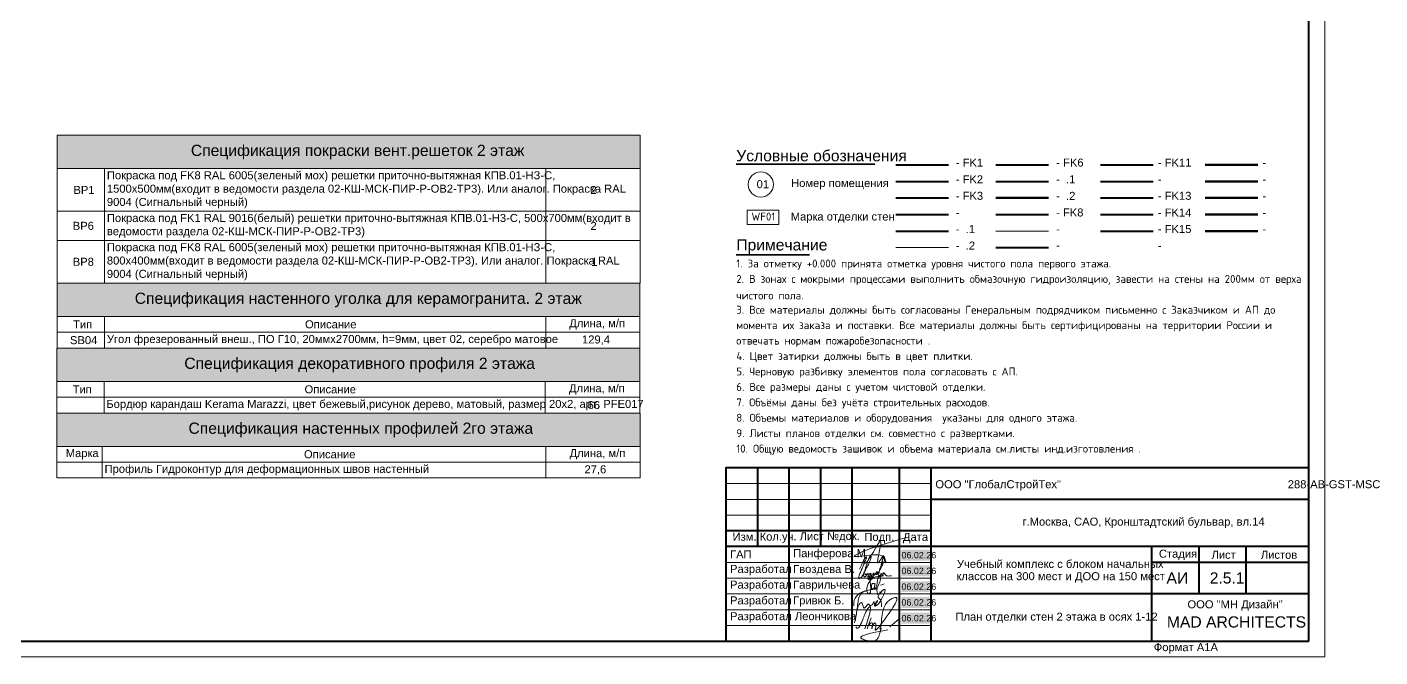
# Model space of a CAD drawing. Header units: millimetres. Extents: x -3817 to 677485, y -22715 to 103890.
# Drawn here: x 11066 to 12756, y -19807 to -19020 of the extents above; entities that cross this region are included whole.
import ezdxf

# ---------------------------------------------------------------- set-up
doc = ezdxf.new("R2010")
doc.units = ezdxf.units.MM
doc.layers.add('PDF _Геометрия', color=7, linetype='Continuous', true_color=0x1d1d1d)
doc.layers.add('PDF _Сплошная заливка', color=7, linetype='Continuous', true_color=0xffffff)
doc.layers.add('PDF _Текст', color=7, linetype='Continuous')
doc.styles.add('PDF Arial-BoldMT', font='arial.ttf')
doc.styles.add('PDF GOST-Common', font='arial.ttf')
doc.styles.add('PDF ISOCPEUR', font='isocpeur.ttf')

msp = doc.modelspace()

# ---------------------------------------------------------------- linework, layer by layer
at = {"layer": 'PDF _Геометрия', "color": 7, "lineweight": 9}
for points in [[(12687.1, -17468.5), (9376.2, -17468.5), (9376.2, -19807), (12687.1, -19807)], [(12005.1, -19266.8), (11965.8, -19266.8), (11965.8, -19248.8), (12005.1, -19248.8)], [(11103.8, -19340.2), (11103.8, -19286.9), (11162.9, -19286.9), (11714.1, -19286.9), (11832.2, -19286.9), (11832.2, -19340.2), (11714.1, -19340.2), (11162.9, -19340.2)], [(11103.8, -19421.3), (11103.8, -19401.5), (11162.9, -19401.5), (11714.1, -19401.5), (11831.5, -19401.5), (11831.5, -19421.3), (11714.1, -19421.3), (11162.9, -19421.3)], [(11103.2, -19502.4), (11103.2, -19482.7), (11162.3, -19482.7), (11713.4, -19482.7), (11831.5, -19482.7), (11831.5, -19502.4), (11713.4, -19502.4), (11162.3, -19502.4)], [(11103.2, -19583.5), (11103.2, -19563.8), (11160, -19563.8), (11714.2, -19563.8), (11832.2, -19563.8), (11832.2, -19583.5), (11714.2, -19583.5), (11160, -19583.5)], [(12017.9, -19669.2), (12155.7, -19669.2), (12155.7, -19688.9), (12017.9, -19688.9)], [(12017.9, -19767.6), (12155.7, -19767.6), (12155.7, -19787.3), (12017.9, -19787.3)]]:
    msp.add_lwpolyline(points, close=True, dxfattribs=at)
at = {"layer": 'PDF _Геометрия', "color": 7, "lineweight": 40}
msp.add_lwpolyline([(12667.5, -19787.3), (12667.5, -17488.2), (9455, -17488.2), (9455, -19787.3)], close=True, dxfattribs=at)
at = {"layer": 'PDF _Геометрия', "color": 7, "lineweight": 9}
for points in [[(11103.8, -19197.1), (11103.8, -19155.4), (11832.2, -19155.4), (11832.2, -19197.1), (11832.2, -19250.4)], [(11832.2, -19197.1), (11103.8, -19197.1), (11103.8, -19250.4)], [(11162.9, -19197.1), (11162.9, -19250.4), (11162.9, -19286.9), (11162.9, -19340.2)], [(11714.1, -19197.1), (11714.1, -19250.4), (11714.1, -19286.9), (11714.1, -19340.2)], [(11832.2, -19286.9), (11832.2, -19250.4), (11714.1, -19250.4), (11162.9, -19250.4), (11103.8, -19250.4), (11103.8, -19286.9)], [(11103.8, -19381.8), (11103.8, -19340.2), (11831.5, -19340.2), (11831.5, -19381.8), (11831.5, -19401.5)], [(11831.5, -19381.8), (11103.8, -19381.8), (11103.8, -19401.5)], [(11162.9, -19381.8), (11162.9, -19401.5), (11162.9, -19421.3)], [(11714.1, -19381.8), (11714.1, -19401.5), (11714.1, -19421.3)], [(11103.2, -19462.9), (11103.2, -19421.3), (11831.5, -19421.3), (11831.5, -19462.9), (11831.5, -19482.7)], [(11831.5, -19462.9), (11103.2, -19462.9), (11103.2, -19482.7)], [(11162.3, -19462.9), (11162.3, -19482.7), (11162.3, -19502.4)], [(11713.4, -19462.9), (11713.4, -19482.7), (11713.4, -19502.4)], [(11832.2, -19544.1), (11832.2, -19502.4), (11103.2, -19502.4), (11103.2, -19544.1)], [(11103.2, -19563.8), (11103.2, -19544.1), (11832.2, -19544.1), (11832.2, -19563.8)], [(11160, -19544.1), (11160, -19563.8), (11160, -19583.5)], [(11714.2, -19544.1), (11714.2, -19563.8), (11714.2, -19583.5)], [(12195, -19590.5), (11939.1, -19590.5)], [(12195, -19610.2), (11939.1, -19610.2)], [(12195, -19629.9), (11939.1, -19629.9)], [(12096.6, -19669.2), (12096.6, -19688.9)], [(12112.2, -19683.3), (12111.9, -19686.6), (12112, -19688.7), (12112.5, -19689.8), (12113.2, -19690), (12114.2, -19689.5), (12115.4, -19688.2), (12116.8, -19686.4), (12118.3, -19684.2), (12119.9, -19681.6), (12121.6, -19678.8), (12123.3, -19676), (12124.9, -19673.1), (12126.5, -19670.4), (12127.9, -19667.9), (12129.2, -19665.8), (12130.4, -19664.2), (12131.2, -19663.2), (12131.9, -19662.8), (12132.3, -19662.9), (12132.5, -19663.5), (12132.6, -19664.6), (12132.5, -19666), (12132.3, -19667.7), (12132, -19669.6), (12131.6, -19671.8), (12131.2, -19674), (12130.7, -19676.3), (12130.2, -19678.6), (12129.8, -19680.8), (12129.4, -19682.9), (12129, -19684.9), (12128.8, -19686.5), (12128.6, -19687.9), (12128.6, -19688.9), (12128.8, -19689.5), (12129.1, -19689.6), (12129.5, -19689.3), (12130.1, -19688.7), (12130.8, -19687.8), (12131.5, -19686.7), (12132.2, -19685.6), (12133, -19684.4), (12133.7, -19683.3), (12134.4, -19682.2), (12134.9, -19681.4), (12135.4, -19680.8), (12135.7, -19680.5), (12135.9, -19680.7), (12135.8, -19681.3), (12135.6, -19682.4), (12135.2, -19683.8), (12134.8, -19685.3), (12134.3, -19686.8), (12133.9, -19688), (12133.7, -19688.9), (12133.6, -19689.3), (12133.8, -19688.9), (12134.2, -19687.7), (12134.9, -19686), (12135.7, -19684.1), (12136.4, -19682.6), (12137, -19681.7), (12137.4, -19682.1), (12137.4, -19683.7), (12137.4, -19686.1), (12137.5, -19688.2), (12138, -19689.3), (12138.7, -19689.2), (12138.9, -19688.2), (12138.5, -19686.9), (12138.1, -19685.5), (12137.5, -19684.1), (12136.6, -19682.8), (12135.4, -19681.6), (12133.8, -19680.6), (12131.8, -19679.9), (12129.1, -19679.5), (12126, -19679.4), (12122.5, -19679.5), (12118.8, -19679.8), (12115, -19680.2), (12111.4, -19680.7), (12108, -19681.2), (12105, -19681.5), (12102.5, -19681.7), (12100.8, -19681.7), (12099.9, -19681.4), (12099.9, -19680.9), (12100.8, -19680), (12102.7, -19678.9), (12105.4, -19677.5), (12108.9, -19675.9), (12113.4, -19674.1), (12118.6, -19672.1), (12124.7, -19670), (12131.5, -19667.7), (12139.2, -19665.2), (12147.6, -19662.7), (12156.8, -19660), (12166.7, -19657.3)], [(12106.1, -19697.5), (12108.4, -19692.3), (12110.2, -19688.5), (12111.6, -19685.7), (12112.7, -19683.9), (12113.4, -19682.8), (12113.9, -19682.2), (12114.2, -19681.9), (12114.5, -19681.8), (12114.7, -19681.8), (12114.8, -19681.9), (12114.8, -19682.2), (12114.7, -19682.6), (12114.6, -19683.1), (12114.4, -19683.7), (12114.2, -19684.5), (12113.9, -19685.4), (12113.5, -19686.4), (12113.1, -19687.5), (12112.6, -19688.7), (12112.1, -19689.9), (12111.6, -19691.2), (12111.1, -19692.5), (12110.5, -19693.8), (12109.9, -19695.2), (12109.3, -19696.5), (12108.7, -19697.8), (12108.1, -19699.1), (12107.6, -19700.4), (12107.1, -19701.6), (12106.6, -19702.7), (12106.1, -19703.8), (12105.7, -19704.8), (12105.4, -19705.7), (12105.1, -19706.5), (12105, -19707.3), (12104.9, -19707.8), (12104.9, -19708.3), (12105.1, -19708.6), (12105.3, -19708.8), (12105.6, -19708.9), (12106, -19708.9), (12106.4, -19708.8), (12106.9, -19708.6), (12107.3, -19708.3), (12107.7, -19708), (12108.1, -19707.7), (12108.5, -19707.3), (12108.9, -19706.8), (12109.2, -19706.4), (12109.5, -19705.8), (12109.9, -19705.2), (12110.3, -19704.5), (12110.6, -19703.8), (12111.1, -19702.9), (12111.6, -19702), (12112.1, -19700.9), (12112.7, -19699.8), (12113.4, -19698.5), (12114.1, -19697.2), (12114.9, -19695.8), (12115.6, -19694.4), (12116.4, -19692.9), (12117.1, -19691.5), (12117.8, -19690.1), (12118.4, -19688.8), (12119, -19687.5), (12119.4, -19686.4), (12119.8, -19685.3), (12120.1, -19684.4), (12120.2, -19683.6), (12120.4, -19682.9), (12120.4, -19682.2), (12120.4, -19681.7), (12120.3, -19681.3), (12120.1, -19681), (12120, -19680.8), (12119.7, -19680.7), (12119.5, -19680.8), (12119.2, -19681), (12118.9, -19681.3), (12118.5, -19681.9), (12118.1, -19682.8), (12117.6, -19684), (12117, -19685.8), (12116.2, -19688.2), (12115.3, -19691.2), (12114.1, -19695), (12112.8, -19699.6), (12111.2, -19705.3), (12111.3, -19706.1), (12111.7, -19706.7), (12112.3, -19706.9), (12112.9, -19706.9), (12113.6, -19706.7), (12114.1, -19706.3), (12114.4, -19705.8), (12114.5, -19705.2), (12114.6, -19704.6), (12114.5, -19704.1), (12114.2, -19703.7), (12113.9, -19703.5), (12113.6, -19703.4), (12113.3, -19703.5), (12113.1, -19703.6), (12113, -19703.7), (12113, -19703.9), (12113.1, -19704), (12113.6, -19704), (12114.4, -19703.8), (12115.2, -19703.8), (12115.7, -19704.2), (12115.3, -19705.3)], [(12195, -19688.9), (11939.1, -19688.9)], [(12116.2, -19707.2), (12117.6, -19705.4), (12117.9, -19704.2), (12117.6, -19703.4), (12117, -19703), (12116.5, -19702.9), (12116.2, -19703.1), (12116.1, -19703.4), (12116.3, -19703.6), (12116.8, -19703.8), (12117.5, -19703.8), (12118.2, -19703.6), (12118.9, -19703.2), (12119.5, -19702.7), (12120, -19702.5), (12120.2, -19702.6), (12120.2, -19702.9), (12120.1, -19703.3), (12119.8, -19703.7), (12119.6, -19704.1), (12119.7, -19704.3), (12120.1, -19704.4), (12120.5, -19704.6), (12120.9, -19704.8), (12121.1, -19705.1), (12121.1, -19705.5), (12120.9, -19706.1), (12120.7, -19706.7), (12120.3, -19707.3), (12119.8, -19707.9), (12119.2, -19708.6), (12118.7, -19709.1), (12118.2, -19709.6), (12117.7, -19709.9), (12117.3, -19710.1), (12117, -19710.1), (12116.8, -19709.9), (12116.8, -19709.6), (12116.9, -19709.2), (12117.1, -19708.6), (12117.5, -19707.9), (12118.1, -19707.1), (12118.9, -19706.3), (12119.8, -19705.5), (12120.7, -19704.9), (12121.8, -19704.6), (12122.8, -19704.6), (12123.7, -19705.3)], [(12124.5, -19702.1), (12123.1, -19703), (12122.7, -19703.6), (12122.8, -19703.9), (12123, -19704.1), (12123.3, -19704.1), (12123.6, -19704), (12123.8, -19703.8), (12124, -19703.6), (12124.2, -19703.5), (12124.3, -19703.4), (12124.4, -19703.4), (12124.4, -19703.5), (12124.3, -19703.7), (12124.2, -19704), (12124.1, -19704.5), (12123.9, -19705.1), (12123.6, -19705.7), (12123.4, -19706.3), (12123.1, -19707), (12122.8, -19707.6), (12122.4, -19708.2), (12122.1, -19708.7), (12121.8, -19709.2), (12121.5, -19709.6), (12121.2, -19709.9), (12120.9, -19710.1), (12120.7, -19710.3), (12120.5, -19710.5), (12120.3, -19710.5), (12120.2, -19710.5), (12120.1, -19710.5), (12120.1, -19710.3), (12120.2, -19710.1), (12120.3, -19709.9), (12120.5, -19709.6), (12120.7, -19709.2), (12120.9, -19708.8), (12121.2, -19708.4), (12121.5, -19708), (12121.9, -19707.5), (12122.3, -19707), (12122.7, -19706.5), (12123.2, -19706), (12123.6, -19705.5), (12124.1, -19705), (12124.6, -19704.6), (12125.1, -19704.1), (12125.6, -19703.6), (12126, -19703.2), (12126.5, -19702.8), (12126.9, -19702.4), (12127.3, -19702.1), (12127.7, -19701.8), (12128, -19701.5), (12128.2, -19701.3), (12128.4, -19701.1), (12128.4, -19701), (12128.4, -19700.8), (12128.3, -19700.8), (12128.1, -19700.7), (12127.9, -19700.7), (12127.6, -19700.8), (12127.3, -19701), (12127.1, -19701.2), (12126.9, -19701.5), (12126.7, -19701.8), (12126.6, -19702.2), (12126.5, -19702.6), (12126.4, -19703), (12126.4, -19703.3), (12126.4, -19703.6), (12126.4, -19703.8), (12126.5, -19704), (12126.6, -19704.1), (12126.8, -19704.2), (12126.9, -19704.2), (12127.1, -19704.2), (12127.4, -19704.1), (12127.7, -19703.9), (12127.9, -19703.7), (12128.3, -19703.4), (12128.6, -19703), (12129, -19702.5), (12129.4, -19702), (12129.8, -19701.5), (12130.2, -19700.8), (12130.6, -19700.2), (12131.1, -19699.5), (12131.5, -19698.7), (12131.9, -19698), (12132.3, -19697.2), (12132.7, -19696.4), (12133.1, -19695.7), (12133.5, -19694.9), (12133.8, -19694.2), (12134.1, -19693.5), (12134.4, -19692.8), (12134.7, -19692.2), (12134.9, -19691.7), (12135, -19691.1), (12135.2, -19690.7), (12135.3, -19690.2), (12135.3, -19689.8), (12135.4, -19689.5), (12135.4, -19689.2), (12135.4, -19688.9), (12135.4, -19688.6), (12135.4, -19688.4), (12135.3, -19688.3), (12135.2, -19688.2), (12135.2, -19688.1), (12135.1, -19688), (12135, -19688), (12134.9, -19688.1), (12134.8, -19688.2), (12134.6, -19688.3), (12134.5, -19688.6), (12134.3, -19688.9), (12134.1, -19689.3), (12133.9, -19689.7), (12133.7, -19690.3), (12133.4, -19691), (12133.2, -19691.7), (12132.9, -19692.6), (12132.6, -19693.6), (12132.2, -19694.7), (12131.9, -19695.9), (12131.6, -19697.1), (12131.2, -19698.3), (12130.9, -19699.5), (12130.7, -19700.7), (12130.4, -19701.8), (12130.2, -19702.8), (12130, -19703.8), (12129.9, -19704.6), (12129.9, -19705.3)], [(12131.9, -19705.3), (12130.9, -19705.3), (12129.9, -19705.3), (12130.7, -19705.6), (12131.5, -19705.3), (12132.2, -19704.7), (12132.5, -19704.1), (12132.5, -19703.8), (12132.3, -19703.6), (12132.1, -19703.5), (12132, -19703.5), (12132.2, -19703.5), (12132.6, -19703.5), (12133.2, -19703.3), (12133.8, -19703), (12134.3, -19702.7), (12134.6, -19702.8), (12134.3, -19703.5), (12133.4, -19705.3)], [(12132.8, -19706), (12133.8, -19706), (12135, -19704.9), (12136.1, -19703.2), (12136.5, -19701.2), (12136.5, -19702.2), (12136.8, -19702.6), (12137.2, -19702.7), (12137.4, -19702.9), (12137.6, -19703.2), (12137.7, -19703.5), (12138, -19704), (12138.4, -19704.5), (12139, -19705), (12139.8, -19705.5), (12140.8, -19705.9), (12142.2, -19706), (12143.9, -19705.9), (12146.1, -19705.5)], [(12195, -19708.6), (11939.1, -19708.6)], [(12118.2, -19705.9), (12119.2, -19712.2), (12119.8, -19717.2), (12120, -19721.1), (12119.9, -19723.9), (12119.6, -19725.9), (12119, -19727.2), (12118.4, -19727.8), (12117.6, -19728), (12116.9, -19727.6), (12116.2, -19727), (12115.7, -19726), (12115.2, -19724.7), (12115, -19723.2), (12115.1, -19721.5), (12115.4, -19719.6), (12116.1, -19717.6), (12117, -19715.6), (12118.1, -19713.7), (12119.4, -19711.8), (12120.8, -19710.2), (12122.3, -19708.9), (12123.9, -19707.9), (12125.9, -19707.1), (12128.4, -19706.5), (12131.7, -19706), (12135.9, -19705.6)], [(12124.6, -19715.9), (12123.4, -19715.2), (12122.5, -19715.2), (12122, -19715.4), (12121.7, -19715.8), (12121.4, -19716.3), (12121.3, -19717), (12121.1, -19717.8), (12121.1, -19718.6), (12121, -19719.5), (12121, -19720.3), (12121.1, -19721), (12121.4, -19721.6), (12121.7, -19722), (12122.1, -19722.2), (12122.6, -19722.2), (12123.1, -19722.1), (12123.5, -19721.9), (12123.9, -19721.5), (12124.2, -19720.9), (12124.5, -19720.1), (12124.8, -19719.2), (12124.9, -19718.1), (12125.1, -19717.1), (12125.2, -19716.2), (12125.2, -19715.5), (12125.2, -19715.1), (12125.2, -19714.9), (12125.2, -19714.9), (12125.2, -19715.1), (12125.2, -19715.6), (12125.1, -19716.5), (12125, -19717.6), (12125, -19718.7), (12125, -19719.7), (12125, -19720.6), (12125.1, -19721.3), (12125.2, -19721.7), (12125.4, -19721.9), (12125.6, -19722), (12125.9, -19721.9), (12126.2, -19721.7), (12126.5, -19721.5), (12126.9, -19721.2), (12127.3, -19720.8), (12127.8, -19720.3), (12128.3, -19719.7), (12128.8, -19719), (12129.3, -19718.1), (12129.7, -19717.2), (12130.2, -19716.3), (12130.7, -19715.3), (12131.1, -19714.3), (12131.4, -19713.4), (12131.7, -19712.4), (12131.9, -19711.5), (12132.1, -19710.7), (12132.2, -19709.9), (12132.2, -19709.2), (12132.2, -19708.6), (12132.2, -19708.1), (12132.1, -19707.6), (12132, -19707.3), (12131.9, -19707), (12131.7, -19706.8), (12131.5, -19706.6), (12131.2, -19706.6), (12130.9, -19706.6), (12130.6, -19706.6), (12130.3, -19706.8), (12130, -19707.1), (12129.8, -19707.4), (12129.5, -19707.9), (12129.3, -19708.4), (12129, -19709), (12128.8, -19709.7), (12128.6, -19710.5), (12128.4, -19711.3), (12128.3, -19712.3), (12128.1, -19713.2), (12128, -19714.3), (12127.9, -19715.4), (12127.8, -19716.5), (12127.7, -19717.6), (12127.6, -19718.8), (12127.6, -19719.9), (12127.6, -19720.9), (12127.6, -19722), (12127.6, -19722.9), (12127.7, -19723.8), (12127.8, -19724.6), (12127.9, -19725.3), (12128.1, -19726), (12128.2, -19726.7), (12128.4, -19727.3), (12128.5, -19727.9), (12128.7, -19728.6), (12128.9, -19729.2)], [(12132.4, -19717.4), (12135.2, -19716.6), (12136.8, -19715.8)], [(12195, -19728.3), (11939.1, -19728.3)], [(12098.8, -19743), (12098.8, -19739.4), (12099.4, -19736.3), (12100.5, -19733.5), (12102.2, -19731.2), (12104.2, -19729.2), (12106.6, -19727.5), (12109.1, -19726.1), (12111.8, -19725), (12114.6, -19724.1), (12117.3, -19723.5), (12119.9, -19723), (12122.3, -19722.6), (12124.4, -19722.4), (12126.2, -19722.2), (12127.5, -19722.1), (12128.3, -19722), (12128.6, -19722), (12128.4, -19722), (12127.9, -19722), (12127, -19722.1), (12125.8, -19722.2), (12124.3, -19722.3), (12122.7, -19722.6), (12120.9, -19722.8), (12119.1, -19723.2), (12117.2, -19723.6), (12115.3, -19724.1), (12113.5, -19724.7), (12111.9, -19725.4), (12110.3, -19726.2), (12109, -19727.1), (12108, -19728.1), (12107.1, -19729.2), (12106.3, -19730.4), (12105.7, -19731.8), (12105.2, -19733.2), (12104.9, -19734.8), (12104.5, -19736.5), (12104.2, -19738.3), (12104, -19740.3), (12103.7, -19742.5), (12103.4, -19744.7), (12103.1, -19747.1), (12102.7, -19749.7), (12102.2, -19752.3), (12101.8, -19754.8), (12101.3, -19757.2), (12100.9, -19759.5), (12100.5, -19761.4), (12100.1, -19763), (12099.9, -19764.1), (12099.8, -19764.6), (12099.8, -19764.5), (12099.9, -19763.9), (12100.2, -19762.7), (12100.5, -19761.2), (12100.8, -19759.4), (12101.3, -19757.4), (12101.7, -19755.3), (12102.1, -19753.3), (12102.4, -19751.4), (12102.7, -19749.6), (12103.1, -19748), (12103.5, -19746.4), (12104, -19744.9), (12104.7, -19743.3), (12105.5, -19741.7), (12106.5, -19740.3), (12107.5, -19739.3), (12108.4, -19739.2), (12109.2, -19740), (12109.9, -19741.7), (12110.5, -19743.7), (12111.1, -19745.4), (12111.8, -19746.3), (12112.7, -19745.8), (12113.8, -19744.3), (12115.4, -19742.3), (12117.4, -19740.7), (12117.9, -19742.1), (12118.9, -19742.8), (12120.1, -19742.9), (12121.2, -19742.5), (12122.1, -19741.7), (12122.8, -19740.6), (12123.3, -19739.6), (12123.7, -19738.8), (12124, -19738.3), (12124.2, -19738.5), (12124.4, -19739.1), (12124.6, -19740.2), (12124.8, -19741.4), (12124.9, -19742.5), (12125.1, -19743.5), (12125.2, -19744), (12125.3, -19744), (12125.4, -19743.4), (12125.5, -19742.6), (12125.8, -19741.5), (12126.1, -19740.3), (12126.6, -19739.1), (12127.1, -19738.1), (12127.7, -19737.2), (12128.2, -19736.7), (12128.6, -19736.4), (12128.7, -19736.6), (12128.4, -19737.2), (12128, -19738.1), (12127.4, -19739.2), (12126.9, -19740.2), (12126.5, -19741.1), (12126.4, -19741.8), (12126.4, -19742.3), (12126.5, -19742.6), (12126.8, -19742.7), (12127.3, -19742.6), (12127.8, -19742.3), (12128.5, -19741.8), (12129.2, -19741.1), (12130, -19740.2), (12130.8, -19739), (12131.7, -19737.7), (12132.6, -19736.3), (12133.5, -19734.8), (12134.3, -19733.2), (12135.2, -19731.6), (12135.9, -19730), (12136.6, -19728.5), (12137.1, -19727.1), (12137.5, -19725.8), (12137.8, -19724.7), (12138, -19723.8), (12137.9, -19723.1), (12137.6, -19722.8), (12137.2, -19722.7), (12136.6, -19722.8), (12135.9, -19723.2), (12135.1, -19723.8), (12134.2, -19724.5), (12133.4, -19725.3), (12132.5, -19726.2), (12131.7, -19727.2), (12130.9, -19728.2), (12130.2, -19729.2), (12129.7, -19730.2), (12129.4, -19731.1), (12129.2, -19731.9), (12129.3, -19732.6), (12129.6, -19733.1), (12130.1, -19733.6), (12130.6, -19734.1), (12131.2, -19734.6), (12131.7, -19735.1), (12132.3, -19735.8), (12132.7, -19736.5), (12133, -19737.4), (12133.2, -19738.8), (12133.4, -19740.9), (12133.6, -19744.3)], [(12117.5, -19767.2), (12119.4, -19765.3), (12120.8, -19764.3), (12121.7, -19764.4), (12122.1, -19765.6), (12122, -19768), (12121.4, -19771.7), (12122.1, -19768.8), (12123.1, -19766.5), (12124.2, -19765.1), (12125.3, -19764.5), (12126.2, -19764.9), (12126.6, -19766.1), (12126.6, -19768.4), (12125.8, -19771.7), (12125.5, -19773.1), (12125.7, -19773.6), (12126.4, -19773.4), (12127.5, -19772.4), (12129, -19770.9), (12130.8, -19768.8), (12132.8, -19766.4), (12134.9, -19763.6), (12137.2, -19760.6), (12139.5, -19757.4), (12141.8, -19754.2), (12144, -19751), (12146, -19748), (12147.8, -19745.2), (12149.3, -19742.6), (12150.6, -19740.5), (12151.5, -19738.6), (12152.2, -19737), (12152.6, -19735.7), (12152.8, -19734.7), (12152.8, -19733.9), (12152.6, -19733.3), (12152.2, -19732.9), (12151.7, -19732.7), (12151, -19732.7), (12150.3, -19732.8), (12149.4, -19733), (12148.5, -19733.3), (12147.5, -19733.8), (12146.5, -19734.2), (12145.5, -19734.8), (12144.5, -19735.4), (12143.5, -19736), (12142.5, -19736.8), (12141.5, -19737.6), (12140.5, -19738.6), (12139.6, -19739.7), (12138.7, -19740.9), (12137.9, -19742.3), (12137.1, -19743.9), (12136.4, -19745.7), (12135.8, -19747.7), (12135.2, -19749.9), (12134.8, -19752.3), (12134.3, -19754.9), (12134, -19757.5), (12133.6, -19760.3), (12133.3, -19763.1), (12133, -19765.9), (12132.7, -19768.6), (12132.4, -19771.3), (12132.1, -19773.8), (12131.7, -19776.1), (12131.2, -19778.2), (12130.7, -19780), (12130.1, -19781.6), (12129.5, -19783), (12128.7, -19784.1), (12127.9, -19785.1), (12127, -19785.8), (12125.9, -19786.4), (12124.8, -19786.8), (12123.5, -19787), (12122.2, -19787.1), (12120.7, -19787.1), (12119, -19787), (12117.3, -19786.7), (12115.5, -19786.4), (12113.6, -19786), (12111.9, -19785.5), (12110.4, -19784.9), (12109.1, -19784.3), (12108.2, -19783.7), (12107.7, -19783), (12107.7, -19782.3), (12108.4, -19781.5), (12109.9, -19780.6), (12112.2, -19779.7), (12115.6, -19778.6), (12120.1, -19777.5), (12125.9, -19776.2), (12133, -19774.8), (12141.5, -19773.3)], [(12131.1, -19725.9), (12132.4, -19725.9), (12133.8, -19725.9)], [(12195, -19748), (11939.1, -19748)], [(12101.3, -19769.5), (12102.6, -19770.9), (12103.8, -19771), (12105.1, -19770.2), (12106.3, -19768.6), (12107.4, -19766.6), (12108.4, -19764.3), (12109.4, -19762.2), (12110.2, -19760.2), (12110.8, -19758.5), (12111.5, -19756.9), (12112, -19755.5), (12112.5, -19754.1), (12113.1, -19752.9), (12113.6, -19751.7), (12114.1, -19750.5), (12114.8, -19749.3), (12115.4, -19748.2), (12116.1, -19747.1), (12116.8, -19746.1), (12117.5, -19745.3), (12118.1, -19744.7), (12118.7, -19744.3), (12119.1, -19744.2), (12119.5, -19744.4), (12119.7, -19745), (12119.8, -19746), (12119.7, -19747.4), (12119.4, -19749.3), (12119, -19751.4), (12118.4, -19753.9), (12117.8, -19756.5), (12117, -19759.2), (12116.2, -19762), (12115.3, -19764.7), (12114.4, -19767.3), (12113.5, -19769.6), (12112.6, -19771.7)], [(12195, -19767.6), (11939.1, -19767.6)], [(12096.6, -19767.6), (12096.6, -19787.3)], [(12120.8, -19758.2), (12118.3, -19765), (12115.8, -19771.7)], [(12131.1, -19771.7), (12132.4, -19771.7), (12133.8, -19771.7)], [(12144.1, -19769.3), (12149.9, -19764.5), (12155.7, -19759.6)]]:
    msp.add_lwpolyline(points, dxfattribs=at)
at = {"layer": 'PDF _Геометрия', "color": 7, "lineweight": 35}
for points in [[(11952.1, -19191.5), (12023.5, -19191.5)], [(12024.1, -19191.5), (12028.4, -19191.5)], [(12028.3, -19191.5), (12125.3, -19191.5)], [(11952.1, -19304.8), (12043.5, -19304.8)]]:
    msp.add_lwpolyline(points, dxfattribs=at)
at = {"layer": 'PDF _Геометрия', "color": 231, "lineweight": 40, "true_color": 0xff80c0}
msp.add_lwpolyline([(12151.6, -19192.2), (12217.3, -19192.2)], dxfattribs=at)
at = {"layer": 'PDF _Геометрия', "color": 9, "lineweight": 40, "true_color": 0xd6bca3}
msp.add_lwpolyline([(12276.4, -19192.2), (12342.2, -19192.2)], dxfattribs=at)
at = {"layer": 'PDF _Геометрия', "color": 31, "lineweight": 40, "true_color": 0xe8ca86}
msp.add_lwpolyline([(12407.1, -19192.2), (12472.9, -19192.2)], dxfattribs=at)
at = {"layer": 'PDF _Геометрия', "color": 2, "lineweight": 60}
msp.add_lwpolyline([(12537.8, -19192.2), (12603.5, -19192.2)], dxfattribs=at)
at = {"layer": 'PDF _Геометрия', "color": 83, "lineweight": 40, "true_color": 0x85be7e}
msp.add_lwpolyline([(12151.6, -19213), (12217.3, -19213)], dxfattribs=at)
at = {"layer": 'PDF _Геометрия', "color": 11, "lineweight": 40, "true_color": 0xff8f59}
msp.add_lwpolyline([(12276.2, -19213), (12342.2, -19213)], dxfattribs=at)
at = {"layer": 'PDF _Геометрия', "color": 254, "lineweight": 40, "true_color": 0xc2dce7}
msp.add_lwpolyline([(12407.1, -19213), (12472.9, -19213)], dxfattribs=at)
at = {"layer": 'PDF _Геометрия', "color": 192, "lineweight": 60, "true_color": 0x6500ca}
msp.add_lwpolyline([(12537.8, -19213), (12603.5, -19213)], dxfattribs=at)
at = {"layer": 'PDF _Геометрия', "color": 41, "lineweight": 40, "true_color": 0xede76b}
msp.add_lwpolyline([(12151.6, -19233.7), (12217.3, -19233.7)], dxfattribs=at)
at = {"layer": 'PDF _Геометрия', "color": 230, "lineweight": 60, "true_color": 0xff0080}
msp.add_lwpolyline([(12276.2, -19233.7), (12342.2, -19233.7)], dxfattribs=at)
at = {"layer": 'PDF _Геометрия', "color": 5, "lineweight": 40}
msp.add_lwpolyline([(12407.1, -19233.7), (12472.9, -19233.7)], dxfattribs=at)
at = {"layer": 'PDF _Геометрия', "color": 171, "lineweight": 60, "true_color": 0x8080ff}
msp.add_lwpolyline([(12537.8, -19233.7), (12603.5, -19233.7)], dxfattribs=at)
at = {"layer": 'PDF _Геометрия', "color": 91, "lineweight": 40, "true_color": 0x50fe6a}
msp.add_lwpolyline([(12151.6, -19254.5), (12217.3, -19254.5)], dxfattribs=at)
at = {"layer": 'PDF _Геометрия', "color": 137, "lineweight": 40, "true_color": 0x408080}
msp.add_lwpolyline([(12276.2, -19254.5), (12342.2, -19254.5)], dxfattribs=at)
at = {"layer": 'PDF _Геометрия', "color": 7, "lineweight": 40, "true_color": 0xffd2ff}
msp.add_lwpolyline([(12407.1, -19254.5), (12472.9, -19254.5)], dxfattribs=at)
at = {"layer": 'PDF _Геометрия', "color": 120, "lineweight": 60, "true_color": 0x00ffb9}
msp.add_lwpolyline([(12537.8, -19254.5), (12603.5, -19254.5)], dxfattribs=at)
at = {"layer": 'PDF _Геометрия', "color": 171, "lineweight": 40, "true_color": 0x7171ff}
msp.add_lwpolyline([(12151.6, -19275.2), (12217.3, -19275.2)], dxfattribs=at)
at = {"layer": 'PDF _Геометрия', "color": 96, "lineweight": 20, "true_color": 0x008000}
msp.add_lwpolyline([(12276.2, -19275.2), (12341.9, -19275.2)], dxfattribs=at)
at = {"layer": 'PDF _Геометрия', "color": 33, "lineweight": 40, "true_color": 0xc89191}
msp.add_lwpolyline([(12407.1, -19275.2), (12472.9, -19275.2)], dxfattribs=at)
at = {"layer": 'PDF _Геометрия', "color": 8, "lineweight": 60, "true_color": 0x808080}
msp.add_lwpolyline([(12537.8, -19275.2), (12603.5, -19275.2)], dxfattribs=at)
at = {"layer": 'PDF _Геометрия', "color": 32, "lineweight": 20, "true_color": 0xd56a00}
msp.add_lwpolyline([(12151.6, -19295.8), (12217.3, -19295.8)], dxfattribs=at)
at = {"layer": 'PDF _Геометрия', "color": 254, "lineweight": 40, "true_color": 0xbdf0ee}
msp.add_lwpolyline([(12276.2, -19295.4), (12341.9, -19295.4)], dxfattribs=at)
at = {"layer": 'PDF _Геометрия', "color": 7, "lineweight": 40}
for points in [[(12667.5, -19570.8), (11939.1, -19570.8), (11939.1, -19787.3)], [(11978.5, -19570.8), (11978.5, -19669.2)], [(12017.9, -19570.8), (12017.9, -19787.3)], [(12057.2, -19570.8), (12057.2, -19669.2)], [(12096.6, -19570.8), (12096.6, -19787.3)], [(12155.7, -19570.8), (12155.7, -19787.3)], [(12195, -19570.8), (12195, -19787.3)], [(12667.5, -19610.2), (12195, -19610.2)], [(12195, -19649.5), (11939.1, -19649.5)], [(12667.5, -19669.2), (11939.1, -19669.2)], [(12470.6, -19669.2), (12470.6, -19787.3)], [(12529.7, -19669.2), (12529.7, -19728.3)], [(12588.7, -19669.2), (12588.7, -19728.3)], [(12667.5, -19688.9), (12470.6, -19688.9)], [(12667.5, -19728.3), (12195, -19728.3)]]:
    msp.add_lwpolyline(points, dxfattribs=at)
at = {"layer": 'PDF _Геометрия', "color": 7, "lineweight": 9}
msp.add_circle((11982.7, -19216.9), 15.7, dxfattribs=at)
at = {"layer": 'PDF _Сплошная заливка', "color": 254, "lineweight": 9, "true_color": 0xe9e9e9, "transparency": 33554559}
msp.add_solid([(11103.8, -19155.4), (11832.2, -19155.4), (11103.8, -19197.1), (11832.2, -19197.1)], dxfattribs=at)
at = {"layer": 'PDF _Сплошная заливка', "color": 7, "lineweight": 9, "true_color": 0xf3f3f3, "transparency": 33554559}
for points in [[(11103.8, -19340.2), (11831.5, -19340.2), (11103.8, -19381.8), (11831.5, -19381.8)], [(11103.2, -19502.4), (11832.2, -19502.4), (11103.2, -19544.1), (11832.2, -19544.1)]]:
    msp.add_solid(points, dxfattribs=at)
at = {"layer": 'PDF _Сплошная заливка', "color": 7, "lineweight": 9, "true_color": 0xf0f0f0, "transparency": 33554559}
msp.add_solid([(11103.2, -19421.3), (11831.5, -19421.3), (11103.2, -19462.9), (11831.5, -19462.9)], dxfattribs=at)
at = {"layer": 'PDF _Сплошная заливка', "lineweight": 9, "transparency": 33554559}
for points in [[(12158.4, -19673.1), (12193.6, -19673.1), (12158.4, -19686.6), (12193.6, -19686.6)], [(12158.4, -19692.7), (12193.6, -19692.7), (12158.4, -19706.3), (12193.6, -19706.3)], [(12158.4, -19712.4), (12193.6, -19712.4), (12158.4, -19726), (12193.6, -19726)], [(12158.4, -19732.1), (12193.6, -19732.1), (12158.4, -19745.7), (12193.6, -19745.7)], [(12158.4, -19751.8), (12193.6, -19751.8), (12158.4, -19765.3), (12193.6, -19765.3)]]:
    msp.add_solid(points, dxfattribs=at)

# ---------------------------------------------------------------- texts
at = {"layer": 'PDF _Текст', "attachment_point": 4}
for s, insert, char_height, style in [('Спецификация покраски вент.решеток 2 этаж', (11270.8, -19176.4), 14, 'PDF GOST-Common'), ('Условные обозначения', (11952.1, -19181), 14, 'PDF GOST-Common'), ('- FK1', (12226.3, -19189.6), 10, 'PDF GOST-Common'), ('- FK6', (12351.8, -19189.6), 10, 'PDF GOST-Common'), ('- FK11', (12478.7, -19189.6), 10, 'PDF GOST-Common'), ('-  ', (12609.4, -19189.6), 10, 'PDF GOST-Common'), ('Покраска под FK8 RAL 6005(зеленый мох) решетки приточно-вытяжная КПВ.01-НЗ-С,', (11165.9, -19206.9), 10, 'PDF GOST-Common'), ('01', (11977.5, -19216.6), 10, 'PDF GOST-Common'), ('Номер помещения', (12020.6, -19216.6), 10, 'PDF GOST-Common'), ('- FK2', (12226.3, -19210.4), 10, 'PDF GOST-Common'), ('-  .1', (12351.6, -19210.4), 10, 'PDF GOST-Common'), ('-  ', (12478.7, -19210.4), 10, 'PDF GOST-Common'), ('-  ', (12609.4, -19210.4), 10, 'PDF GOST-Common'), ('ВР1', (11124.1, -19223.7), 10, 'PDF GOST-Common'), ('1500х500мм(входит в ведомости раздела 02-КШ-МСК-ПИР-Р-ОВ2-ТР3). Или аналог. Покраска RAL', (11165.9, -19223.6), 10, 'PDF GOST-Common'), ('2', (11770, -19223.7), 10, 'PDF GOST-Common'), ('- FK3', (12226.3, -19231.1), 10, 'PDF GOST-Common'), ('-  .2', (12351.6, -19231.1), 10, 'PDF GOST-Common'), ('- FK13', (12478.7, -19231.1), 10, 'PDF GOST-Common'), ('9004 (Сигнальный черный)', (11165.9, -19240.2), 10, 'PDF GOST-Common'), ('- FK8', (12351.6, -19251.9), 10, 'PDF GOST-Common'), ('- FK14', (12478.7, -19251.9), 10, 'PDF GOST-Common'), ('-  ', (12609.4, -19231.1), 10, 'PDF GOST-Common'), ('ВР6', (11123.3, -19268.6), 10, 'PDF GOST-Common'), ('Покраска под FK1 RAL 9016(белый) решетки приточно-вытяжная КПВ.01-Н3-С, 500х700мм(входит в', (11165.9, -19260.2), 10, 'PDF GOST-Common'), ('2', (11770, -19268.6), 10, 'PDF GOST-Common'), ('WF01', (11971.1, -19257), 9.85, 'PDF ISOCPEUR'), ('Марка отделки стен', (12020.1, -19258.4), 10, 'PDF GOST-Common'), ('-  ', (12226.3, -19251.9), 10, 'PDF GOST-Common'), ('-  ', (12609.4, -19251.9), 10, 'PDF GOST-Common'), ('ведомости раздела 02-КШ-МСК-ПИР-Р-ОВ2-ТР3)', (11165.9, -19276.8), 10, 'PDF GOST-Common'), ('-  .1', (12226.3, -19272.6), 10, 'PDF GOST-Common'), ('- ', (12351.6, -19272.6), 10, 'PDF GOST-Common'), ('- FK15', (12478.7, -19272.6), 10, 'PDF GOST-Common'), ('-  ', (12609.4, -19272.6), 10, 'PDF GOST-Common'), ('Покраска под FK8 RAL 6005(зеленый мох) решетки приточно-вытяжная КПВ.01-НЗ-С,', (11165.9, -19296.7), 10, 'PDF GOST-Common'), ('Примечание', (11952.1, -19294.4), 14, 'PDF GOST-Common'), ('-  .2', (12226.3, -19293.2), 10, 'PDF GOST-Common'), ('-  ', (12351.6, -19292.8), 10, 'PDF GOST-Common'), ('-  ', (12478.7, -19293.3), 10, 'PDF GOST-Common'), ('ВР8', (11123.3, -19313.5), 10, 'PDF GOST-Common'), ('800х400мм(входит в ведомости раздела 02-КШ-МСК-ПИР-Р-ОВ2-ТР3). Или аналог. Покраска RAL', (11165.9, -19313.4), 10, 'PDF GOST-Common'), ('1', (11770.9, -19313.5), 10, 'PDF GOST-Common'), ('1. За отметку +0.000 принята отметка уровня чистого пола первого этажа.', (11952.1, -19316.9), 9.847, 'PDF ISOCPEUR'), ('9004 (Сигнальный черный)', (11165.9, -19330), 10, 'PDF GOST-Common'), ('2. В зонах с мокрыми процессами выполнить обмазочную гидроизоляцию, завести на стены на 200мм от верха', (11952.1, -19336.2), 9.8467, 'PDF ISOCPEUR'), ('Спецификация настенного уголка для керамогранита. 2 этаж', (11200.7, -19361.1), 14, 'PDF GOST-Common'), ('чистого пола.', (11952.1, -19355.5), 9.847, 'PDF ISOCPEUR'), ('3. Все материалы должны быть согласованы Генеральным подрядчиком письменно с Заказчиком и АП до', (11952.1, -19374.7), 9.847, 'PDF ISOCPEUR'), ('Тип', (11123.7, -19391.6), 10, 'PDF GOST-Common'), ('Описание', (11413.4, -19391.6), 10, 'PDF GOST-Common'), ('Длина, м/п', (11743.4, -19391.6), 10, 'PDF GOST-Common'), ('момента их заказа и поставки. Все материалы должны быть сертифицированы на территории России и', (11952.1, -19394), 9.847, 'PDF ISOCPEUR'), ('SB04', (11119.8, -19411.4), 10, 'PDF GOST-Common'), ('Угол фрезерованный внеш., ПО Г10, 20ммх2700мм, h=9мм, цвет 02, серебро матовое', (11165.9, -19411.4), 10, 'PDF GOST-Common'), ('129,4', (11759.4, -19411.4), 10, 'PDF GOST-Common'), ('отвечать нормам пожаробезопасности .', (11952.1, -19413.3), 9.847, 'PDF ISOCPEUR'), ('Спецификация декоративного профиля 2 этажа', (11262.6, -19442.3), 14, 'PDF GOST-Common'), ('4. Цвет затирки должны быть в цвет плитки.', (11952.1, -19432.5), 9.847, 'PDF ISOCPEUR'), ('5. Черновую разбивку элементов пола согласовать с АП.', (11952.1, -19451.8), 9.847, 'PDF ISOCPEUR'), ('Тип', (11123.1, -19472.8), 10, 'PDF GOST-Common'), ('Описание', (11412.8, -19472.8), 10, 'PDF GOST-Common'), ('Длина, м/п', (11743.1, -19472.8), 10, 'PDF GOST-Common'), ('6. Все размеры даны с учетом чистовой отделки.', (11952.1, -19471.1), 9.847, 'PDF ISOCPEUR'), ('7. Объёмы даны без учёта строительных расходов.', (11952.1, -19490.4), 9.847, 'PDF ISOCPEUR'), ('Бордюр карандаш Kerama Marazzi, цвет бежевый,рисунок дерево, матовый, размер 20х2, арт. PFE017', (11165.2, -19492.5), 10, 'PDF GOST-Common'), ('66', (11766.4, -19492.5), 10, 'PDF GOST-Common'), ('Спецификация настенных профилей 2го этажа', (11267.8, -19523.4), 14, 'PDF GOST-Common'), ('8. Объемы материалов и оборудования  указаны для одного этажа.', (11952.1, -19509.6), 9.847, 'PDF ISOCPEUR'), ('9. Листы планов отделки см. совместно с развертками.', (11952.1, -19528.9), 9.847, 'PDF ISOCPEUR'), ('Марка', (11114.5, -19553.9), 10, 'PDF GOST-Common'), ('Описание', (11412.1, -19553.9), 10, 'PDF GOST-Common'), ('Длина, м/п', (11743.8, -19553.9), 10, 'PDF GOST-Common'), ('10. Общую ведомость зашивок и объема материала см.листы инд.изготовления .', (11952.1, -19548.2), 9.847, 'PDF ISOCPEUR'), ('Профиль Гидроконтур для деформационных швов настенный', (11163, -19573.6), 10, 'PDF GOST-Common'), ('27,6', (11762.5, -19573.6), 10, 'PDF GOST-Common'), ('ООО "ГлобалСтройТех"                                                                         288-AB-GST-MSC', (12200.8, -19592.8), 9.9996, 'PDF GOST-Common'), ('г.Москва, САО, Кронштадтский бульвар, вл.14', (12309.6, -19639.5), 10, 'PDF GOST-Common'), ('Подп.', (12112.1, -19658.5), 10, 'PDF GOST-Common'), ('Дата', (12160.3, -19658.5), 10, 'PDF GOST-Common'), ('ГАП', (11944.3, -19678.9), 10, 'PDF GOST-Common'), ('Панферова М', (12023.1, -19678.9), 10, 'PDF GOST-Common'), ('06.02.26', (12158.4, -19679.9), 8, 'PDF GOST-Common'), ('Учебный комплекс с блоком начальных', (12227.7, -19690.9), 10, 'PDF GOST-Common'), ('Стадия', (12480, -19679.5), 10, 'PDF GOST-Common'), ('Лист', (12545.7, -19679.5), 10, 'PDF GOST-Common'), ('Листов', (12607.3, -19679.5), 10, 'PDF GOST-Common'), ('Разработал', (11944.3, -19698.6), 10, 'PDF GOST-Common'), ('Гвоздева В.', (12023.1, -19698.6), 10, 'PDF GOST-Common'), ('06.02.26', (12158.4, -19699.6), 8, 'PDF GOST-Common'), ('классов на 300 мест и ДОО на 150 мест', (12227.2, -19707.6), 10, 'PDF GOST-Common'), ('АИ', (12489.5, -19708.4), 14, 'PDF GOST-Common'), ('2.5.1', (12543.5, -19708.4), 14, 'PDF GOST-Common'), ('Разработал', (11944.3, -19718.2), 10, 'PDF GOST-Common'), ('Гаврильчева', (12023.1, -19718.2), 10, 'PDF GOST-Common'), ('06.02.26', (12158.4, -19719.3), 8, 'PDF GOST-Common'), ('Разработал', (11944.3, -19737.9), 10, 'PDF GOST-Common'), ('Гривюк Б.', (12023.1, -19737.9), 10, 'PDF GOST-Common'), ('06.02.26', (12158.4, -19738.9), 8, 'PDF GOST-Common'), ('ООО "МН Дизайн"', (12515.7, -19742.7), 10, 'PDF GOST-Common'), ('Разработал Леончикова', (11944.3, -19757.6), 10, 'PDF GOST-Common'), ('06.02.26', (12158.4, -19758.6), 8, 'PDF GOST-Common'), ('План отделки стен 2 этажа в осях 1-12', (12225.8, -19758.1), 10, 'PDF GOST-Common'), ('MAD ARCHITECTS', (12490, -19763.4), 14, 'PDF Arial-BoldMT'), ('Формат А1А', (12473.6, -19796.3), 10, 'PDF GOST-Common')]:
    msp.add_mtext(s, dxfattribs=dict(at, insert=insert, char_height=char_height, style=style))
at = {"layer": 'PDF _Текст', "insert": (11947.5, -19658.5), "char_height": 10, "attachment_point": 4, "rotation": 0.4234, "style": 'PDF GOST-Common'}
msp.add_mtext('Изм. Кол.уч. Лист №док.', dxfattribs=at)

doc.saveas('drawing.dxf')
